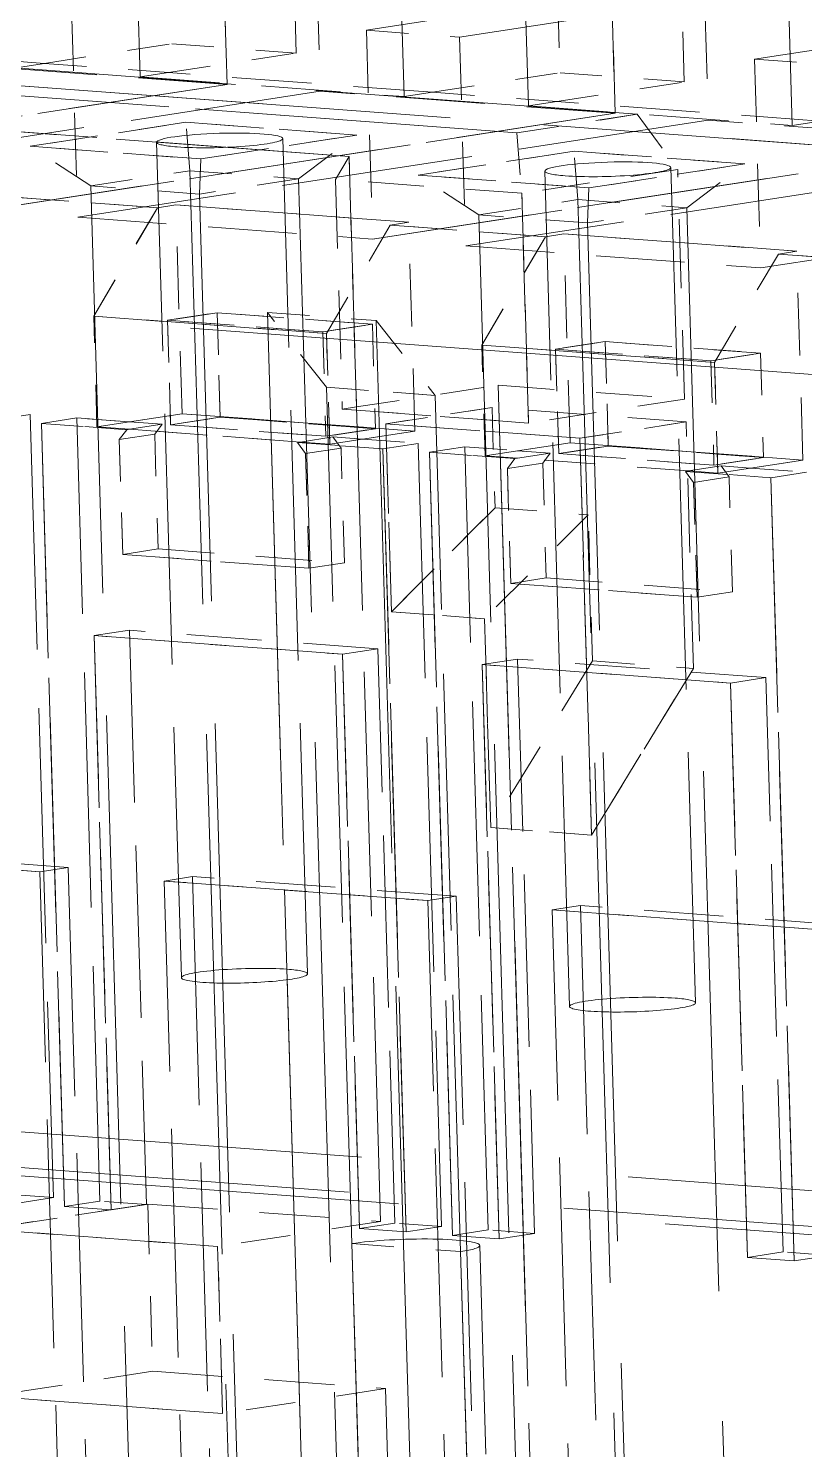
# Model space of a CAD drawing. Extents: x 23 to 417, y 3 to 294.
# Drawn here: x 360.686 to 362.532, y 108.879 to 112.258 of the extents above; entities that cross this region are included whole.
import ezdxf

# ---------------------------------------------------------------- set-up
doc = ezdxf.new("R2010")
doc.units = 0
doc.linetypes.add('DASHED', pattern=[15, 12, -3])
doc.layers.get('0').update_dxf_attribs({"lineweight": 13})

# ---------------------------------------------------------------- blocks, each defined once
blk = doc.blocks.new('BLOCK3535')
at = {"color": 7, "linetype": 'DASHED', "lineweight": 13, "ltscale": 0.067394}
for p, q in [((17.3738, -40.3759), (17.294, -37.6813)), ((17.294, -37.6813), (17.3738, -40.3759)), ((18.5489, -37.7748), (18.6287, -40.4694)), ((18.5489, -37.7748), (18.6287, -40.4694)), ((19.2193, -40.5133), (19.1395, -37.8188)), ((19.1395, -37.8188), (19.2193, -40.5133)), ((20.3944, -37.9122), (20.4742, -40.6068)), ((20.3944, -37.9122), (20.4742, -40.6068))]:
    blk.add_line(p, q, dxfattribs=at)
at = {"color": 7, "linetype": 'DASHED', "lineweight": 13, "ltscale": 0.019871}
for p, q in [((17.501, -39.4236), (17.5245, -40.218)), ((17.501, -39.4236), (17.5245, -40.218)), ((18.1151, -40.262), (18.0916, -39.4675)), ((18.1151, -40.262), (18.0916, -39.4675)), ((19.3465, -39.561), (19.37, -40.3555)), ((19.3465, -39.561), (19.37, -40.3555)), ((19.9606, -40.3995), (19.9371, -39.605)), ((19.9606, -40.3995), (19.9371, -39.605)), ((17.4094, -45.736), (17.4329, -46.5304)), ((17.4094, -45.736), (17.4329, -46.5304)), ((17.7416, -45.9375), (17.7652, -46.732)), ((17.7652, -46.732), (17.7416, -45.9375))]:
    blk.add_line(p, q, dxfattribs=at)
at = {"color": 7, "linetype": 'DASHED', "lineweight": 13, "ltscale": 0.024839}
for p, q in [((17.7868, -40.4112), (17.7574, -39.4181)), ((17.7574, -39.4181), (17.7868, -40.4112)), ((18.2003, -39.451), (18.2297, -40.4441)), ((18.2003, -39.451), (18.2297, -40.4441)), ((19.6323, -40.5486), (19.6029, -39.5555)), ((19.6029, -39.5555), (19.6323, -40.5486)), ((20.0458, -39.5885), (20.0752, -40.5816)), ((20.0458, -39.5885), (20.0752, -40.5816)), ((17.0467, -40.0492), (17.0761, -41.0423)), ((17.0467, -40.0492), (17.0761, -41.0423)), ((18.4493, -40.1536), (18.4787, -41.1468)), ((18.4493, -40.1536), (18.4787, -41.1468)), ((18.8922, -40.1866), (18.9216, -41.1797)), ((18.8922, -40.1866), (18.9216, -41.1797)), ((20.2948, -40.2911), (20.3242, -41.2842)), ((20.2948, -40.2911), (20.3242, -41.2842)), ((17.5723, -41.9776), (17.5429, -40.9845)), ((17.5723, -41.9776), (17.5429, -40.9845)), ((18.6796, -42.0601), (18.6502, -41.067)), ((18.6796, -42.0601), (18.6502, -41.067)), ((19.4178, -42.1151), (19.3884, -41.122)), ((19.4178, -42.1151), (19.3884, -41.122)), ((20.5251, -42.1975), (20.4957, -41.2044)), ((20.5251, -42.1975), (20.4957, -41.2044)), ((19.0401, -43.9454), (19.0107, -42.9523)), ((19.0107, -42.9523), (19.0401, -43.9454))]:
    blk.add_line(p, q, dxfattribs=at)
at = {"color": 7, "linetype": 'DASHED', "lineweight": 13, "ltscale": 0.445995}
for p, q in [((6.8392, -39.6756), (24.6297, -41.0004)), ((24.6297, -41.0004), (6.8392, -39.6756))]:
    blk.add_line(p, q, dxfattribs=at)
at = {"color": 7, "linetype": 'DASHED', "lineweight": 13, "ltscale": 0.075856}
for p, q in [((21.4484, -39.6929), (18.4493, -40.1536)), ((21.4484, -39.6929), (18.4493, -40.1536)), ((18.8922, -40.1866), (21.8913, -39.7259)), ((18.8922, -40.1866), (21.8913, -39.7259)), ((20.2948, -40.2911), (23.2939, -39.8303)), ((23.2939, -39.8303), (20.2948, -40.2911)), ((14.7877, -40.8719), (17.7868, -40.4112)), ((17.7868, -40.4112), (14.7877, -40.8719)), ((18.2297, -40.4441), (15.2306, -40.9049)), ((18.2297, -40.4441), (15.2306, -40.9049)), ((16.6332, -41.0093), (19.6323, -40.5486)), ((19.6323, -40.5486), (16.6332, -41.0093)), ((20.0752, -40.5816), (17.0761, -41.0423)), ((20.0752, -40.5816), (17.0761, -41.0423)), ((18.4787, -41.1468), (21.4778, -40.686)), ((21.4778, -40.686), (18.4787, -41.1468)), ((21.9207, -40.719), (18.9216, -41.1797)), ((21.9207, -40.719), (18.9216, -41.1797)), ((23.3233, -40.8234), (20.3242, -41.2842)), ((23.3233, -40.8234), (20.3242, -41.2842))]:
    blk.add_line(p, q, dxfattribs=at)
at = {"color": 7, "linetype": 'DASHED', "lineweight": 13, "ltscale": 0.127691}
for p, q in [((19.7375, -40.5533), (14.644, -40.174)), ((19.7375, -40.5533), (14.644, -40.174)), ((14.0711, -40.262), (19.1647, -40.6413)), ((19.1647, -40.6413), (14.0711, -40.262))]:
    blk.add_line(p, q, dxfattribs=at)
at = {"color": 7, "linetype": 'DASHED', "lineweight": 13, "ltscale": 0.011104}
for p, q in [((18.4493, -40.1536), (18.8922, -40.1866)), ((18.4493, -40.1536), (18.8922, -40.1866)), ((20.2948, -40.2911), (20.7377, -40.3241)), ((20.2948, -40.2911), (20.7377, -40.3241)), ((19.0609, -42.4245), (19.5039, -42.4575)), ((19.0609, -42.4245), (19.5039, -42.4575)), ((19.0107, -42.9523), (18.5678, -42.9193)), ((18.5678, -42.9193), (19.0107, -42.9523))]:
    blk.add_line(p, q, dxfattribs=at)
at = {"color": 7, "linetype": 'DASHED', "lineweight": 13, "ltscale": 0.03146}
for p, q in [((16.918, -40.3112), (15.6631, -40.2178)), ((16.918, -40.3112), (15.6631, -40.2178)), ((17.3738, -40.3759), (18.6287, -40.4694)), ((17.3738, -40.3759), (18.6287, -40.4694)), ((18.7635, -40.4487), (17.5086, -40.3552)), ((18.7635, -40.4487), (17.5086, -40.3552)), ((19.2193, -40.5133), (20.4742, -40.6068)), ((19.2193, -40.5133), (20.4742, -40.6068)), ((20.609, -40.5861), (19.354, -40.4926)), ((20.609, -40.5861), (19.354, -40.4926)), ((16.8964, -44.1554), (15.6415, -44.0619)), ((15.6415, -44.0619), (16.8964, -44.1554)), ((17.0312, -44.1347), (15.7763, -44.0412)), ((17.0312, -44.1347), (15.7763, -44.0412)), ((18.8767, -44.2721), (17.6217, -44.1787)), ((18.8767, -44.2721), (17.6217, -44.1787)), ((18.7419, -44.2928), (17.487, -44.1994)), ((17.487, -44.1994), (18.7419, -44.2928)), ((20.7222, -44.4095), (19.4672, -44.3161)), ((20.7222, -44.4095), (19.4672, -44.3161)), ((20.5874, -44.4302), (19.3325, -44.3368)), ((19.3325, -44.3368), (20.5874, -44.4302))]:
    blk.add_line(p, q, dxfattribs=at)
at = {"color": 7, "linetype": 'DASHED', "lineweight": 13, "ltscale": 0.015342}
for p, q in [((16.918, -40.3112), (17.5245, -40.218)), ((16.918, -40.3112), (17.5245, -40.218)), ((17.5086, -40.3552), (18.1151, -40.262)), ((17.5086, -40.3552), (18.1151, -40.262)), ((18.7635, -40.4487), (19.37, -40.3555)), ((18.7635, -40.4487), (19.37, -40.3555)), ((19.354, -40.4926), (19.9606, -40.3995)), ((19.354, -40.4926), (19.9606, -40.3995))]:
    blk.add_line(p, q, dxfattribs=at)
at = {"color": 7, "linetype": 'DASHED', "lineweight": 13, "ltscale": 0.014805}
for p, q in [((17.5245, -40.218), (18.1151, -40.262)), ((17.5245, -40.218), (18.1151, -40.262)), ((16.918, -40.3112), (17.5086, -40.3552)), ((16.918, -40.3112), (17.5086, -40.3552)), ((19.37, -40.3555), (19.9606, -40.3995)), ((19.37, -40.3555), (19.9606, -40.3995)), ((18.7635, -40.4487), (19.354, -40.4926)), ((18.7635, -40.4487), (19.354, -40.4926))]:
    blk.add_line(p, q, dxfattribs=at)
at = {"color": 7, "linetype": 'DASHED', "lineweight": 13, "ltscale": 0.035161}
for p, q in [((17.7868, -40.4112), (16.3842, -40.3067)), ((17.7868, -40.4112), (16.3842, -40.3067)), ((19.6323, -40.5486), (18.2297, -40.4441)), ((19.6323, -40.5486), (18.2297, -40.4441)), ((21.4778, -40.686), (20.0752, -40.5816)), ((21.4778, -40.686), (20.0752, -40.5816)), ((17.0761, -41.0423), (18.4787, -41.1468)), ((17.0761, -41.0423), (18.4787, -41.1468)), ((18.9216, -41.1797), (20.3242, -41.2842)), ((18.9216, -41.1797), (20.3242, -41.2842))]:
    blk.add_line(p, q, dxfattribs=at)
at = {"color": 7, "linetype": 'DASHED', "lineweight": 13, "ltscale": 0.003409}
for p, q in [((16.7832, -40.3319), (16.918, -40.3112)), ((16.7832, -40.3319), (16.918, -40.3112)), ((17.5086, -40.3552), (17.3738, -40.3759)), ((17.3738, -40.3759), (17.5086, -40.3552)), ((18.6287, -40.4694), (18.7635, -40.4487)), ((18.6287, -40.4694), (18.7635, -40.4487)), ((19.354, -40.4926), (19.2193, -40.5133)), ((19.2193, -40.5133), (19.354, -40.4926)), ((20.4742, -40.6068), (20.609, -40.5861)), ((20.4742, -40.6068), (20.609, -40.5861)), ((16.8964, -44.1554), (17.0312, -44.1347)), ((16.8964, -44.1554), (17.0312, -44.1347)), ((17.487, -44.1994), (17.6217, -44.1787)), ((17.487, -44.1994), (17.6217, -44.1787)), ((18.7419, -44.2928), (18.8767, -44.2721)), ((18.7419, -44.2928), (18.8767, -44.2721)), ((19.3325, -44.3368), (19.4672, -44.3161)), ((19.3325, -44.3368), (19.4672, -44.3161))]:
    blk.add_line(p, q, dxfattribs=at)
at = {"color": 7, "linetype": 'DASHED', "lineweight": 13, "ltscale": 0.09253}
for p, q in [((14.6757, -40.4787), (18.3667, -40.7536)), ((18.3667, -40.7536), (14.6757, -40.4787))]:
    blk.add_line(p, q, dxfattribs=at)
at = {"color": 7, "linetype": 'DASHED', "lineweight": 13, "ltscale": 0.453767}
blk.add_line((4.0365, -40.5596), (22.137, -41.9075), dxfattribs=at)
blk.add_line((4.0365, -40.5596), (22.137, -41.9075), dxfattribs=at)
at = {"color": 7, "linetype": 'DASHED', "lineweight": 13, "ltscale": 0.018751}
for p, q in [((17.5912, -40.5915), (16.8499, -40.7054)), ((16.8499, -40.7054), (17.5912, -40.5915)), ((17.6619, -40.7659), (18.4032, -40.652)), ((18.4032, -40.652), (17.6619, -40.7659)), ((19.4367, -40.729), (18.6954, -40.8428)), ((18.6954, -40.8428), (19.4367, -40.729)), ((19.9294, -40.8153), (19.1881, -40.9292)), ((19.9294, -40.8153), (19.1881, -40.9292)), ((19.5074, -40.9033), (20.2487, -40.7894)), ((20.2487, -40.7894), (19.5074, -40.9033)), ((19.9618, -41.9077), (19.2204, -42.0216)), ((19.9618, -41.9077), (19.2204, -42.0216))]:
    blk.add_line(p, q, dxfattribs=at)
at = {"color": 7, "linetype": 'DASHED', "lineweight": 13, "ltscale": 0.020357}
for p, q in [((18.4032, -40.652), (17.5912, -40.5915)), ((17.5912, -40.5915), (18.4032, -40.652)), ((16.8499, -40.7054), (17.6619, -40.7659)), ((17.6619, -40.7659), (16.8499, -40.7054)), ((20.2487, -40.7894), (19.4367, -40.729)), ((19.4367, -40.729), (20.2487, -40.7894)), ((18.6954, -40.8428), (19.5074, -40.9033)), ((19.5074, -40.9033), (18.6954, -40.8428)), ((17.323, -42.0513), (18.135, -42.1118)), ((18.135, -42.1118), (17.323, -42.0513)), ((19.9805, -42.2492), (19.1684, -42.1887)), ((19.9805, -42.2492), (19.1684, -42.1887))]:
    blk.add_line(p, q, dxfattribs=at)
at = {"color": 7, "linetype": 'DASHED', "lineweight": 13, "ltscale": 0.005777}
for p, q in [((17.6099, -40.8218), (17.5912, -40.5915)), ((17.6099, -40.8218), (17.5912, -40.5915)), ((19.4554, -40.9593), (19.4367, -40.729)), ((19.4554, -40.9593), (19.4367, -40.729))]:
    blk.add_line(p, q, dxfattribs=at)
at = {"color": 7, "linetype": 'DASHED', "lineweight": 13, "ltscale": 0.014489}
for p, q in [((19.1647, -40.6413), (19.7375, -40.5533)), ((19.7375, -40.5533), (19.1647, -40.6413))]:
    blk.add_line(p, q, dxfattribs=at)
at = {"color": 7, "linetype": 'DASHED', "lineweight": 13, "ltscale": 0.008119}
blk.add_line((19.7375, -40.5533), (19.9294, -40.8153), dxfattribs=at)
blk.add_line((19.7375, -40.5533), (19.9294, -40.8153), dxfattribs=at)
at = {"color": 7, "linetype": 'DASHED', "lineweight": 13, "ltscale": 0.099354}
for p, q in [((18.1691, -44.6411), (18.0515, -40.6687)), ((18.1691, -44.6411), (18.0515, -40.6687)), ((17.5693, -44.6589), (17.4517, -40.6864)), ((17.5693, -44.6589), (17.4517, -40.6864)), ((20.0145, -44.7785), (19.8969, -40.8061)), ((20.0145, -44.7785), (19.8969, -40.8061)), ((19.4148, -44.7963), (19.2972, -40.8239)), ((19.4148, -44.7963), (19.2972, -40.8239)), ((18.4979, -49.896), (18.3803, -45.9235)), ((18.3803, -45.9235), (18.4979, -49.896)), ((19.1061, -49.9048), (18.9885, -45.9324)), ((19.1061, -49.9048), (18.9885, -45.9324)), ((19.0147, -49.9344), (18.8971, -45.962)), ((18.8971, -45.962), (19.0147, -49.9344))]:
    blk.add_line(p, q, dxfattribs=at)
at = {"color": 7, "linetype": 'DASHED', "lineweight": 13, "ltscale": 0.008656}
for p, q in [((18.1267, -40.8603), (18.4032, -40.652)), ((18.1267, -40.8603), (18.4032, -40.652)), ((19.9722, -40.9978), (20.2487, -40.7894)), ((19.9722, -40.9978), (20.2487, -40.7894))]:
    blk.add_line(p, q, dxfattribs=at)
at = {"color": 7, "linetype": 'DASHED', "lineweight": 13, "ltscale": 0.007221}
blk.add_line((19.1647, -40.6413), (19.1881, -40.9292), dxfattribs=at)
blk.add_line((19.1647, -40.6413), (19.1881, -40.9292), dxfattribs=at)
at = {"color": 7, "linetype": 'DASHED', "lineweight": 13, "ltscale": 0.008617}
for p, q in [((17.1382, -40.8943), (16.8499, -40.7054)), ((17.1382, -40.8943), (16.8499, -40.7054)), ((18.9837, -41.0317), (18.6954, -40.8428)), ((18.9837, -41.0317), (18.6954, -40.8428))]:
    blk.add_line(p, q, dxfattribs=at)
at = {"color": 7, "linetype": 'DASHED', "lineweight": 13, "ltscale": 0.004177}
for p, q in [((17.6619, -40.7659), (17.6549, -40.9328)), ((17.6549, -40.9328), (17.6619, -40.7659)), ((19.5074, -40.9033), (19.5004, -41.0702)), ((19.5004, -41.0702), (19.5074, -40.9033))]:
    blk.add_line(p, q, dxfattribs=at)
at = {"color": 7, "linetype": 'DASHED', "lineweight": 13, "ltscale": 0.00318}
for p, q in [((18.3023, -40.8632), (18.3667, -40.7536)), ((18.3667, -40.7536), (18.3023, -40.8632))]:
    blk.add_line(p, q, dxfattribs=at)
at = {"color": 7, "linetype": 'DASHED', "lineweight": 13, "ltscale": 0.029806}
for p, q in [((18.3667, -40.7536), (18.402, -41.9453)), ((18.402, -41.9453), (18.3667, -40.7536))]:
    blk.add_line(p, q, dxfattribs=at)
at = {"color": 7, "linetype": 'DASHED', "lineweight": 13, "ltscale": 0.027322}
for p, q in [((19.9618, -41.9077), (19.9294, -40.8153)), ((19.9618, -41.9077), (19.9294, -40.8153)), ((18.3023, -40.8632), (18.3346, -41.9556)), ((18.3023, -40.8632), (18.3346, -41.9556)), ((19.1881, -40.9292), (19.2204, -42.0216)), ((19.2204, -42.0216), (19.1881, -40.9292))]:
    blk.add_line(p, q, dxfattribs=at)
at = {"color": 7, "linetype": 'DASHED', "lineweight": 13, "ltscale": 0.011932}
for p, q in [((17.1382, -40.8943), (17.6099, -40.8218)), ((17.1382, -40.8943), (17.6099, -40.8218)), ((18.1267, -40.8603), (17.6549, -40.9328)), ((18.1267, -40.8603), (17.6549, -40.9328)), ((18.9837, -41.0317), (19.4554, -40.9593)), ((18.9837, -41.0317), (19.4554, -40.9593)), ((19.9722, -40.9978), (19.5004, -41.0702)), ((19.9722, -40.9978), (19.5004, -41.0702))]:
    blk.add_line(p, q, dxfattribs=at)
at = {"color": 7, "linetype": 'DASHED', "lineweight": 13, "ltscale": 0.012954}
for p, q in [((17.6099, -40.8218), (18.1267, -40.8603)), ((17.6099, -40.8218), (18.1267, -40.8603)), ((17.6549, -40.9328), (17.1382, -40.8943)), ((17.6549, -40.9328), (17.1382, -40.8943)), ((19.4554, -40.9593), (19.9722, -40.9978)), ((19.4554, -40.9593), (19.9722, -40.9978)), ((19.5004, -41.0702), (18.9837, -41.0317)), ((19.5004, -41.0702), (18.9837, -41.0317)), ((17.9784, -41.496), (18.4952, -41.5345)), ((17.9784, -41.496), (18.4952, -41.5345)), ((18.7765, -41.8903), (18.2598, -41.8518)), ((18.2598, -41.8518), (18.7765, -41.8903)), ((18.3803, -45.9235), (18.8971, -45.962)), ((18.3803, -45.9235), (18.8971, -45.962))]:
    blk.add_line(p, q, dxfattribs=at)
at = {"color": 7, "linetype": 'DASHED', "lineweight": 13, "ltscale": 0.20616}
for p, q in [((17.854, -49.0646), (17.6099, -40.8218)), ((17.854, -49.0646), (17.6099, -40.8218)), ((18.3707, -49.1031), (18.1267, -40.8603)), ((18.3707, -49.1031), (18.1267, -40.8603)), ((19.6995, -49.202), (19.4554, -40.9593)), ((19.6995, -49.202), (19.4554, -40.9593)), ((20.2162, -49.2405), (19.9722, -40.9978)), ((20.2162, -49.2405), (19.9722, -40.9978))]:
    blk.add_line(p, q, dxfattribs=at)
at = {"color": 7, "linetype": 'DASHED', "lineweight": 13, "ltscale": 0.022207}
for p, q in [((19.1881, -40.9292), (18.3023, -40.8632)), ((19.1881, -40.9292), (18.3023, -40.8632)), ((19.076, -41.8418), (19.9618, -41.9077)), ((19.076, -41.8418), (19.9618, -41.9077)), ((19.2204, -42.0216), (18.3346, -41.9556)), ((18.3346, -41.9556), (19.2204, -42.0216)), ((17.4587, -42.6206), (18.3445, -42.6866)), ((17.4587, -42.6206), (18.3445, -42.6866)), ((18.176, -42.7125), (17.2902, -42.6465)), ((17.2902, -42.6465), (18.176, -42.7125)), ((19.3042, -42.758), (20.19, -42.824)), ((19.3042, -42.758), (20.19, -42.824)), ((20.0215, -42.8499), (19.1357, -42.7839)), ((19.1357, -42.7839), (20.0215, -42.8499))]:
    blk.add_line(p, q, dxfattribs=at)
at = {"color": 7, "linetype": 'DASHED', "lineweight": 13, "ltscale": 0.018506}
for p, q in [((17.4553, -40.998), (16.7171, -40.943)), ((16.7171, -40.943), (17.4553, -40.998)), ((19.3008, -41.1354), (18.5626, -41.0804)), ((18.5626, -41.0804), (19.3008, -41.1354)), ((21.1463, -41.2728), (20.4081, -41.2179)), ((20.4081, -41.2179), (21.1463, -41.2728)), ((17.5035, -41.5332), (18.2417, -41.5881)), ((18.2417, -41.5881), (17.5035, -41.5332)), ((18.4776, -41.5519), (17.7394, -41.4969)), ((17.7394, -41.4969), (18.4776, -41.5519)), ((19.349, -41.6706), (20.0872, -41.7256)), ((20.0872, -41.7256), (19.349, -41.6706)), ((20.3231, -41.6893), (19.5849, -41.6344)), ((19.5849, -41.6344), (20.3231, -41.6893)), ((17.5182, -42.0297), (18.2564, -42.0847)), ((18.2564, -42.0847), (17.5182, -42.0297)), ((18.4923, -42.0485), (17.7541, -41.9935)), ((17.7541, -41.9935), (18.4923, -42.0485)), ((19.3637, -42.1671), (20.1019, -42.2221)), ((20.1019, -42.2221), (19.3637, -42.1671)), ((20.3378, -42.1859), (19.5996, -42.1309)), ((19.5996, -42.1309), (20.3378, -42.1859))]:
    blk.add_line(p, q, dxfattribs=at)
at = {"color": 7, "linetype": 'DASHED', "lineweight": 13, "ltscale": 0.19374}
for p, q in [((17.3675, -48.6405), (17.1382, -40.8943)), ((17.3675, -48.6405), (17.1382, -40.8943)), ((17.8842, -48.679), (17.6549, -40.9328)), ((17.8842, -48.679), (17.6549, -40.9328)), ((19.213, -48.778), (18.9837, -41.0317)), ((19.213, -48.778), (18.9837, -41.0317)), ((19.7297, -48.8165), (19.5004, -41.0702)), ((19.7297, -48.8165), (19.5004, -41.0702))]:
    blk.add_line(p, q, dxfattribs=at)
at = {"color": 7, "linetype": 'DASHED', "lineweight": 13, "ltscale": 0.014946}
for p, q in [((17.4553, -40.998), (17.1523, -41.5134)), ((17.1523, -41.5134), (17.4553, -40.998)), ((18.2596, -41.5959), (18.5626, -41.0804)), ((18.2596, -41.5959), (18.5626, -41.0804)), ((19.3008, -41.1354), (18.9978, -41.6508)), ((18.9978, -41.6508), (19.3008, -41.1354)), ((20.1051, -41.7333), (20.4081, -41.2179)), ((20.1051, -41.7333), (20.4081, -41.2179))]:
    blk.add_line(p, q, dxfattribs=at)
at = {"color": 7, "linetype": 'DASHED', "lineweight": 13, "ltscale": 0.002216}
for p, q in [((17.5429, -40.9845), (17.4553, -40.998)), ((17.4553, -40.998), (17.5429, -40.9845)), ((18.5626, -41.0804), (18.6502, -41.067)), ((18.6502, -41.067), (18.5626, -41.0804)), ((19.3884, -41.122), (19.3008, -41.1354)), ((19.3008, -41.1354), (19.3884, -41.122)), ((20.4081, -41.2179), (20.4957, -41.2044)), ((20.4957, -41.2044), (20.4081, -41.2179))]:
    blk.add_line(p, q, dxfattribs=at)
at = {"color": 7, "linetype": 'DASHED', "lineweight": 13, "ltscale": 0.027759}
for p, q in [((18.6502, -41.067), (17.5429, -40.9845)), ((17.5429, -40.9845), (18.6502, -41.067)), ((20.4957, -41.2044), (19.3884, -41.122)), ((19.3884, -41.122), (20.4957, -41.2044)), ((17.1523, -41.5134), (18.2596, -41.5959)), ((18.2596, -41.5959), (17.1523, -41.5134)), ((18.9978, -41.6508), (20.1051, -41.7333)), ((20.1051, -41.7333), (18.9978, -41.6508)), ((18.6796, -42.0601), (17.5723, -41.9776)), ((17.5723, -41.9776), (18.6796, -42.0601)), ((20.5251, -42.1975), (19.4178, -42.1151)), ((19.4178, -42.1151), (20.5251, -42.1975)), ((17.4094, -45.736), (18.5167, -45.8184)), ((17.4094, -45.736), (18.5167, -45.8184)), ((16.6343, -45.855), (17.7416, -45.9375)), ((17.7416, -45.9375), (16.6343, -45.855)), ((17.4329, -46.5304), (18.5402, -46.6129)), ((17.4329, -46.5304), (18.5402, -46.6129)), ((17.7652, -46.732), (16.6579, -46.6495)), ((16.6579, -46.6495), (17.7652, -46.732))]:
    blk.add_line(p, q, dxfattribs=at)
at = {"color": 7, "linetype": 'DASHED', "lineweight": 13, "ltscale": 0.013164}
for p, q in [((17.1679, -42.0398), (17.1523, -41.5134)), ((17.1679, -42.0398), (17.1523, -41.5134)), ((18.2596, -41.5959), (18.2752, -42.1222)), ((18.2752, -42.1222), (18.2596, -41.5959)), ((19.0134, -42.1772), (18.9978, -41.6508)), ((19.0134, -42.1772), (18.9978, -41.6508)), ((20.1051, -41.7333), (20.1207, -42.2596)), ((20.1207, -42.2596), (20.1051, -41.7333))]:
    blk.add_line(p, q, dxfattribs=at)
at = {"color": 7, "linetype": 'DASHED', "lineweight": 13, "ltscale": 0.005966}
for p, q in [((17.7394, -41.4969), (17.5035, -41.5332)), ((17.5035, -41.5332), (17.7394, -41.4969)), ((18.2417, -41.5881), (18.4776, -41.5519)), ((18.4776, -41.5519), (18.2417, -41.5881)), ((19.5849, -41.6344), (19.349, -41.6706)), ((19.349, -41.6706), (19.5849, -41.6344)), ((20.0872, -41.7256), (20.3231, -41.6893)), ((20.3231, -41.6893), (20.0872, -41.7256)), ((17.7541, -41.9935), (17.5182, -42.0297)), ((17.5182, -42.0297), (17.7541, -41.9935)), ((18.2564, -42.0847), (18.4923, -42.0485)), ((18.4923, -42.0485), (18.2564, -42.0847)), ((19.5996, -42.1309), (19.3637, -42.1671)), ((19.3637, -42.1671), (19.5996, -42.1309)), ((20.1019, -42.2221), (20.3378, -42.1859)), ((20.3378, -42.1859), (20.1019, -42.2221))]:
    blk.add_line(p, q, dxfattribs=at)
at = {"color": 7, "linetype": 'DASHED', "lineweight": 13, "ltscale": 0.012419}
for p, q in [((17.5182, -42.0297), (17.5035, -41.5332)), ((17.5035, -41.5332), (17.5182, -42.0297)), ((17.7541, -41.9935), (17.7394, -41.4969)), ((17.7394, -41.4969), (17.7541, -41.9935)), ((18.4776, -41.5519), (18.4923, -42.0485)), ((18.4776, -41.5519), (18.4923, -42.0485)), ((18.2417, -41.5881), (18.2564, -42.0847)), ((18.2417, -41.5881), (18.2564, -42.0847)), ((19.3637, -42.1671), (19.349, -41.6706)), ((19.349, -41.6706), (19.3637, -42.1671)), ((19.5996, -42.1309), (19.5849, -41.6344)), ((19.5849, -41.6344), (19.5996, -42.1309)), ((20.3231, -41.6893), (20.3378, -42.1859)), ((20.3231, -41.6893), (20.3378, -42.1859)), ((20.0872, -41.7256), (20.1019, -42.2221)), ((20.0872, -41.7256), (20.1019, -42.2221))]:
    blk.add_line(p, q, dxfattribs=at)
at = {"color": 7, "linetype": 'DASHED', "lineweight": 13, "ltscale": 0.211127}
for p, q in [((18.2283, -49.9374), (17.9784, -41.496)), ((17.9784, -41.496), (18.2283, -49.9374)), ((18.4952, -41.5345), (18.7451, -49.9759)), ((18.4952, -41.5345), (18.7451, -49.9759))]:
    blk.add_line(p, q, dxfattribs=at)
at = {"color": 7, "linetype": 'DASHED', "lineweight": 13, "ltscale": 0.01134}
for p, q in [((18.2598, -41.8518), (17.9784, -41.496)), ((18.2598, -41.8518), (17.9784, -41.496)), ((18.4952, -41.5345), (18.7765, -41.8903)), ((18.4952, -41.5345), (18.7765, -41.8903))]:
    blk.add_line(p, q, dxfattribs=at)
at = {"color": 7, "linetype": 'DASHED', "lineweight": 13, "ltscale": 0.101838}
for p, q in [((18.3803, -45.9235), (18.2598, -41.8518)), ((18.3803, -45.9235), (18.2598, -41.8518)), ((18.8971, -45.962), (18.7765, -41.8903)), ((18.8971, -45.962), (18.7765, -41.8903))]:
    blk.add_line(p, q, dxfattribs=at)
at = {"color": 7, "linetype": 'DASHED', "lineweight": 13, "ltscale": 0.017046}
blk.add_line((18.402, -41.9453), (19.076, -41.8418), dxfattribs=at)
blk.add_line((18.402, -41.9453), (19.076, -41.8418), dxfattribs=at)
at = {"color": 7, "linetype": 'DASHED', "lineweight": 13, "ltscale": 0.176353}
for p, q in [((19.076, -41.8418), (19.2847, -48.8928)), ((19.2847, -48.8928), (19.076, -41.8418))]:
    blk.add_line(p, q, dxfattribs=at)
at = {"color": 7, "linetype": 'DASHED', "lineweight": 13, "ltscale": 0.006662}
for p, q in [((16.5847, -41.961), (16.8505, -41.9808)), ((16.5847, -41.961), (16.8505, -41.9808)), ((18.4302, -42.0984), (18.696, -42.1182)), ((18.4302, -42.0984), (18.696, -42.1182)), ((20.2757, -42.2358), (20.5415, -42.2556)), ((20.2757, -42.2358), (20.5415, -42.2556))]:
    blk.add_line(p, q, dxfattribs=at)
at = {"color": 7, "linetype": 'DASHED', "lineweight": 13, "ltscale": 0.001705}
blk.add_line((18.402, -41.9453), (18.3346, -41.9556), dxfattribs=at)
blk.add_line((18.402, -41.9453), (18.3346, -41.9556), dxfattribs=at)
at = {"color": 7, "linetype": 'DASHED', "lineweight": 13, "ltscale": 0.09687}
blk.add_line((18.5167, -45.8184), (18.402, -41.9453), dxfattribs=at)
blk.add_line((18.5167, -45.8184), (18.402, -41.9453), dxfattribs=at)
at = {"color": 7, "linetype": 'DASHED', "lineweight": 13, "ltscale": 0.012785}
for p, q in [((18.5414, -42.0255), (19.0468, -41.9479)), ((19.0468, -41.9479), (18.5414, -42.0255)), ((19.4641, -42.0942), (19.9696, -42.0166)), ((19.9696, -42.0166), (19.4641, -42.0942))]:
    blk.add_line(p, q, dxfattribs=at)
at = {"color": 7, "linetype": 'DASHED', "lineweight": 13, "ltscale": 0.023132}
for p, q in [((19.9696, -42.0166), (19.0468, -41.9479)), ((19.9696, -42.0166), (19.0468, -41.9479)), ((18.5414, -42.0255), (19.4641, -42.0942)), ((19.4641, -42.0942), (18.5414, -42.0255))]:
    blk.add_line(p, q, dxfattribs=at)
at = {"color": 7, "linetype": 'DASHED', "lineweight": 13, "ltscale": 0.011922}
blk.add_line((19.0468, -41.9479), (19.0609, -42.4245), dxfattribs=at)
blk.add_line((19.0468, -41.9479), (19.0609, -42.4245), dxfattribs=at)
at = {"color": 7, "linetype": 'DASHED', "lineweight": 13, "ltscale": 0.004262}
for p, q in [((16.8505, -41.9808), (16.682, -42.0066)), ((16.8505, -41.9808), (16.682, -42.0066)), ((17.072, -41.9973), (16.9035, -42.0231)), ((17.072, -41.9973), (16.9035, -42.0231)), ((17.4425, -42.0744), (17.274, -42.1003)), ((17.4425, -42.0744), (17.274, -42.1003)), ((18.3284, -42.1404), (18.1599, -42.1662)), ((18.3284, -42.1404), (18.1599, -42.1662)), ((18.696, -42.1182), (18.5275, -42.1441)), ((18.696, -42.1182), (18.5275, -42.1441)), ((18.9174, -42.1347), (18.749, -42.1606)), ((18.9174, -42.1347), (18.749, -42.1606)), ((19.1195, -42.2377), (19.288, -42.2118)), ((19.288, -42.2118), (19.1195, -42.2377)), ((20.0054, -42.3037), (20.1738, -42.2778)), ((20.1738, -42.2778), (20.0054, -42.3037)), ((20.5415, -42.2556), (20.373, -42.2815)), ((20.5415, -42.2556), (20.373, -42.2815)), ((17.4587, -42.6206), (17.2902, -42.6465)), ((17.4587, -42.6206), (17.2902, -42.6465)), ((18.3445, -42.6866), (18.176, -42.7125)), ((18.3445, -42.6866), (18.176, -42.7125)), ((19.1357, -42.7839), (19.3042, -42.758)), ((19.3042, -42.758), (19.1357, -42.7839)), ((20.0215, -42.8499), (20.19, -42.824)), ((20.19, -42.824), (20.0215, -42.8499)), ((17.1543, -43.0327), (17.3228, -43.0069)), ((17.3228, -43.0069), (17.1543, -43.0327)), ((18.3354, -43.1207), (18.5039, -43.0948)), ((18.5039, -43.0948), (18.3354, -43.1207)), ((18.9998, -43.1702), (19.1683, -43.1443)), ((19.1683, -43.1443), (18.9998, -43.1702)), ((20.1809, -43.2581), (20.3494, -43.2322)), ((20.3494, -43.2322), (20.1809, -43.2581)), ((16.7923, -45.7308), (16.9608, -45.7049)), ((16.9608, -45.7049), (16.7923, -45.7308)), ((17.0137, -45.7473), (17.1822, -45.7214)), ((17.1822, -45.7214), (17.0137, -45.7473)), ((17.2352, -45.7638), (17.4037, -45.7379)), ((17.4037, -45.7379), (17.2352, -45.7638)), ((18.4163, -45.8517), (18.5848, -45.8258)), ((18.5848, -45.8258), (18.4163, -45.8517)), ((18.6378, -45.8682), (18.8062, -45.8423)), ((18.8062, -45.8423), (18.6378, -45.8682)), ((18.8592, -45.8847), (19.0277, -45.8588)), ((19.0277, -45.8588), (18.8592, -45.8847)), ((19.0807, -45.9012), (19.2492, -45.8753)), ((19.2492, -45.8753), (19.0807, -45.9012)), ((20.2618, -45.9892), (20.4303, -45.9633)), ((20.4303, -45.9633), (20.2618, -45.9892)), ((20.4832, -46.0056), (20.6517, -45.9798)), ((20.6517, -45.9798), (20.4832, -46.0056))]:
    blk.add_line(p, q, dxfattribs=at)
at = {"color": 7, "linetype": 'DASHED', "lineweight": 13, "ltscale": 0.093144}
for p, q in [((16.8505, -41.9808), (16.9608, -45.7049)), ((16.8505, -41.9808), (16.9608, -45.7049)), ((16.9035, -42.0231), (17.0137, -45.7473)), ((17.0137, -45.7473), (16.9035, -42.0231)), ((17.1822, -45.7214), (17.072, -41.9973)), ((17.1822, -45.7214), (17.072, -41.9973)), ((18.6378, -45.8682), (18.5275, -42.1441)), ((18.5275, -42.1441), (18.6378, -45.8682)), ((18.696, -42.1182), (18.8062, -45.8423)), ((18.696, -42.1182), (18.8062, -45.8423)), ((18.749, -42.1606), (18.8592, -45.8847)), ((18.8592, -45.8847), (18.749, -42.1606)), ((19.0277, -45.8588), (18.9174, -42.1347)), ((19.0277, -45.8588), (18.9174, -42.1347)), ((20.4832, -46.0056), (20.373, -42.2815)), ((20.373, -42.2815), (20.4832, -46.0056))]:
    blk.add_line(p, q, dxfattribs=at)
at = {"color": 7, "linetype": 'DASHED', "lineweight": 13, "ltscale": 0.010178}
for p, q in [((17.3095, -42.0534), (16.9035, -42.0231)), ((16.9035, -42.0231), (17.3095, -42.0534)), ((18.5275, -42.1441), (18.1215, -42.1138)), ((18.1215, -42.1138), (18.5275, -42.1441)), ((19.155, -42.1908), (18.749, -42.1606)), ((18.749, -42.1606), (19.155, -42.1908)), ((20.373, -42.2815), (19.967, -42.2513)), ((19.967, -42.2513), (20.373, -42.2815))]:
    blk.add_line(p, q, dxfattribs=at)
at = {"color": 7, "linetype": 'DASHED', "lineweight": 13, "ltscale": 0.006292}
for p, q in [((17.3229, -42.0159), (17.072, -41.9973)), ((17.072, -41.9973), (17.3229, -42.0159)), ((18.9174, -42.1347), (19.1684, -42.1534)), ((18.9174, -42.1347), (19.1684, -42.1534))]:
    blk.add_line(p, q, dxfattribs=at)
at = {"color": 7, "linetype": 'DASHED', "lineweight": 13, "ltscale": 0.003921}
for p, q in [((17.3229, -42.0159), (17.1679, -42.0398)), ((17.1679, -42.0398), (17.3229, -42.0159)), ((17.323, -42.0513), (17.478, -42.0275)), ((17.323, -42.0513), (17.478, -42.0275)), ((18.29, -42.088), (18.135, -42.1118)), ((18.135, -42.1118), (18.29, -42.088)), ((18.2752, -42.1222), (18.4302, -42.0984)), ((18.2752, -42.1222), (18.4302, -42.0984)), ((19.1684, -42.1534), (19.0134, -42.1772)), ((19.0134, -42.1772), (19.1684, -42.1534)), ((19.1684, -42.1887), (19.3235, -42.1649)), ((19.1684, -42.1887), (19.3235, -42.1649)), ((20.1355, -42.2254), (19.9805, -42.2492)), ((19.9805, -42.2492), (20.1355, -42.2254)), ((20.1207, -42.2596), (20.2757, -42.2358)), ((20.1207, -42.2596), (20.2757, -42.2358))]:
    blk.add_line(p, q, dxfattribs=at)
at = {"color": 7, "linetype": 'DASHED', "lineweight": 13, "ltscale": 0.006307}
for p, q in [((17.5723, -41.9776), (17.3229, -42.0159)), ((17.3229, -42.0159), (17.5723, -41.9776)), ((18.4302, -42.0984), (18.6796, -42.0601)), ((18.6796, -42.0601), (18.4302, -42.0984)), ((19.4178, -42.1151), (19.1684, -42.1534)), ((19.1684, -42.1534), (19.4178, -42.1151)), ((20.2757, -42.2358), (20.5251, -42.1975)), ((20.5251, -42.1975), (20.2757, -42.2358))]:
    blk.add_line(p, q, dxfattribs=at)
at = {"color": 7, "linetype": 'DASHED', "lineweight": 13, "ltscale": 0.003886}
for p, q in [((17.3229, -42.0159), (17.478, -42.0275)), ((17.3229, -42.0159), (17.478, -42.0275)), ((17.1679, -42.0398), (17.323, -42.0513)), ((17.1679, -42.0398), (17.323, -42.0513)), ((19.3235, -42.1649), (19.1684, -42.1534)), ((19.1684, -42.1534), (19.3235, -42.1649)), ((19.0134, -42.1772), (19.1684, -42.1887)), ((19.0134, -42.1772), (19.1684, -42.1887))]:
    blk.add_line(p, q, dxfattribs=at)
at = {"color": 7, "linetype": 'DASHED', "lineweight": 13, "ltscale": 0.00147}
for p, q in [((17.478, -42.0275), (17.4425, -42.0744)), ((17.478, -42.0275), (17.4425, -42.0744)), ((17.274, -42.1003), (17.3095, -42.0534)), ((17.3095, -42.0534), (17.274, -42.1003)), ((19.3235, -42.1649), (19.288, -42.2118)), ((19.3235, -42.1649), (19.288, -42.2118)), ((19.1195, -42.2377), (19.155, -42.1908)), ((19.155, -42.1908), (19.1195, -42.2377))]:
    blk.add_line(p, q, dxfattribs=at)
at = {"color": 7, "linetype": 'DASHED', "lineweight": 13, "ltscale": 0.022355}
for p, q in [((18.5678, -42.9193), (18.5414, -42.0255)), ((18.5414, -42.0255), (18.5678, -42.9193))]:
    blk.add_line(p, q, dxfattribs=at)
at = {"color": 7, "linetype": 'DASHED', "lineweight": 13, "ltscale": 0.029309}
blk.add_line((20.0043, -43.1884), (19.9696, -42.0166), dxfattribs=at)
blk.add_line((20.0043, -43.1884), (19.9696, -42.0166), dxfattribs=at)
at = {"color": 7, "linetype": 'DASHED', "lineweight": 13, "ltscale": 0.013661}
for p, q in [((17.2902, -42.6465), (17.274, -42.1003)), ((17.274, -42.1003), (17.2902, -42.6465)), ((17.4425, -42.0744), (17.4587, -42.6206)), ((17.4425, -42.0744), (17.4587, -42.6206)), ((18.1599, -42.1662), (18.176, -42.7125)), ((18.176, -42.7125), (18.1599, -42.1662)), ((18.3445, -42.6866), (18.3284, -42.1404)), ((18.3445, -42.6866), (18.3284, -42.1404)), ((19.1357, -42.7839), (19.1195, -42.2377)), ((19.1195, -42.2377), (19.1357, -42.7839)), ((19.288, -42.2118), (19.3042, -42.758)), ((19.288, -42.2118), (19.3042, -42.758)), ((20.0054, -42.3037), (20.0215, -42.8499)), ((20.0215, -42.8499), (20.0054, -42.3037)), ((20.19, -42.824), (20.1738, -42.2778)), ((20.19, -42.824), (20.1738, -42.2778))]:
    blk.add_line(p, q, dxfattribs=at)
at = {"color": 7, "linetype": 'DASHED', "lineweight": 13, "ltscale": 0.000340926}
for p, q in [((17.3095, -42.0534), (17.323, -42.0513)), ((17.323, -42.0513), (17.3095, -42.0534)), ((18.1215, -42.1138), (18.135, -42.1118)), ((18.135, -42.1118), (18.1215, -42.1138)), ((19.155, -42.1908), (19.1684, -42.1887)), ((19.1684, -42.1887), (19.155, -42.1908)), ((19.9805, -42.2492), (19.967, -42.2513)), ((19.9805, -42.2492), (19.967, -42.2513))]:
    blk.add_line(p, q, dxfattribs=at)
at = {"color": 7, "linetype": 'DASHED', "lineweight": 13, "ltscale": 0.003516}
for p, q in [((18.29, -42.088), (18.4302, -42.0984)), ((18.29, -42.088), (18.4302, -42.0984)), ((18.135, -42.1118), (18.2752, -42.1222)), ((18.2752, -42.1222), (18.135, -42.1118)), ((20.2757, -42.2358), (20.1355, -42.2254)), ((20.1355, -42.2254), (20.2757, -42.2358)), ((20.1207, -42.2596), (19.9805, -42.2492)), ((20.1207, -42.2596), (19.9805, -42.2492))]:
    blk.add_line(p, q, dxfattribs=at)
at = {"color": 7, "linetype": 'DASHED', "lineweight": 13, "ltscale": 0.001624}
for p, q in [((18.3284, -42.1404), (18.29, -42.088)), ((18.3284, -42.1404), (18.29, -42.088)), ((18.1215, -42.1138), (18.1599, -42.1662)), ((18.1599, -42.1662), (18.1215, -42.1138)), ((20.1738, -42.2778), (20.1355, -42.2254)), ((20.1738, -42.2778), (20.1355, -42.2254)), ((19.967, -42.2513), (20.0054, -42.3037)), ((20.0054, -42.3037), (19.967, -42.2513))]:
    blk.add_line(p, q, dxfattribs=at)
at = {"color": 7, "linetype": 'DASHED', "lineweight": 13, "ltscale": 0.047193}
for p, q in [((19.4641, -42.0942), (19.52, -43.9811)), ((19.52, -43.9811), (19.4641, -42.0942))]:
    blk.add_line(p, q, dxfattribs=at)
at = {"color": 7, "linetype": 'DASHED', "lineweight": 13, "ltscale": 0.017463}
for p, q in [((18.5678, -42.9193), (19.0609, -42.4245)), ((19.0609, -42.4245), (18.5678, -42.9193)), ((19.5039, -42.4575), (19.0107, -42.9523)), ((19.5039, -42.4575), (19.0107, -42.9523))]:
    blk.add_line(p, q, dxfattribs=at)
at = {"color": 7, "linetype": 'DASHED', "lineweight": 13, "ltscale": 0.017387}
blk.add_line((19.5244, -43.1527), (19.5039, -42.4575), dxfattribs=at)
blk.add_line((19.5244, -43.1527), (19.5039, -42.4575), dxfattribs=at)
at = {"color": 7, "linetype": 'DASHED', "lineweight": 13, "ltscale": 0.02961}
for p, q in [((17.1543, -43.0327), (18.3354, -43.1207)), ((18.3354, -43.1207), (17.1543, -43.0327)), ((18.5039, -43.0948), (17.3228, -43.0069)), ((18.5039, -43.0948), (17.3228, -43.0069)), ((18.9998, -43.1702), (20.1809, -43.2581)), ((20.1809, -43.2581), (18.9998, -43.1702)), ((20.3494, -43.2322), (19.1683, -43.1443)), ((20.3494, -43.2322), (19.1683, -43.1443))]:
    blk.add_line(p, q, dxfattribs=at)
at = {"color": 7, "linetype": 'DASHED', "lineweight": 13, "ltscale": 0.068306}
for p, q in [((17.2352, -45.7638), (17.1543, -43.0327)), ((17.1543, -43.0327), (17.2352, -45.7638)), ((17.3228, -43.0069), (17.4037, -45.7379)), ((17.3228, -43.0069), (17.4037, -45.7379)), ((18.5848, -45.8258), (18.5039, -43.0948)), ((18.5848, -45.8258), (18.5039, -43.0948)), ((18.3354, -43.1207), (18.4163, -45.8517)), ((18.4163, -45.8517), (18.3354, -43.1207)), ((19.0807, -45.9012), (18.9998, -43.1702)), ((18.9998, -43.1702), (19.0807, -45.9012)), ((19.1683, -43.1443), (19.2492, -45.8753)), ((19.1683, -43.1443), (19.2492, -45.8753)), ((20.4303, -45.9633), (20.3494, -43.2322)), ((20.4303, -45.9633), (20.3494, -43.2322)), ((20.1809, -43.2581), (20.2618, -45.9892)), ((20.2618, -45.9892), (20.1809, -43.2581))]:
    blk.add_line(p, q, dxfattribs=at)
at = {"color": 7, "linetype": 'DASHED', "lineweight": 13, "ltscale": 0.023223}
for p, q in [((19.5244, -43.1527), (19.0401, -43.9454)), ((19.5244, -43.1527), (19.0401, -43.9454)), ((19.52, -43.9811), (20.0043, -43.1884)), ((20.0043, -43.1884), (19.52, -43.9811))]:
    blk.add_line(p, q, dxfattribs=at)
at = {"color": 7, "linetype": 'DASHED', "lineweight": 13, "ltscale": 0.012029}
for p, q in [((19.5244, -43.1527), (20.0043, -43.1884)), ((19.5244, -43.1527), (20.0043, -43.1884)), ((19.52, -43.9811), (19.0401, -43.9454)), ((19.0401, -43.9454), (19.52, -43.9811))]:
    blk.add_line(p, q, dxfattribs=at)
at = {"color": 7, "linetype": 'DASHED', "lineweight": 13, "ltscale": 0.090661}
for p, q in [((17.0037, -47.7802), (16.8964, -44.1554)), ((17.0037, -47.7802), (16.8964, -44.1554)), ((17.0312, -44.1347), (17.1385, -47.7595)), ((17.0312, -44.1347), (17.1385, -47.7595)), ((17.6217, -44.1787), (17.7291, -47.8035)), ((17.6217, -44.1787), (17.7291, -47.8035)), ((17.5943, -47.8242), (17.487, -44.1994)), ((17.5943, -47.8242), (17.487, -44.1994)), ((18.8492, -47.9177), (18.7419, -44.2928)), ((18.8492, -47.9177), (18.7419, -44.2928)), ((18.8767, -44.2721), (18.984, -47.8969)), ((18.8767, -44.2721), (18.984, -47.8969)), ((19.4672, -44.3161), (19.5746, -47.9409)), ((19.4672, -44.3161), (19.5746, -47.9409)), ((19.4398, -47.9616), (19.3325, -44.3368)), ((19.4398, -47.9616), (19.3325, -44.3368))]:
    blk.add_line(p, q, dxfattribs=at)
at = {"color": 7, "linetype": 'DASHED', "lineweight": 13, "ltscale": 0.423787}
for p, q in [((24.765, -45.9845), (7.8604, -44.7257)), ((24.765, -45.9845), (7.8604, -44.7257)), ((24.9409, -46.2069), (8.0362, -44.948)), ((24.9409, -46.2069), (8.0362, -44.948))]:
    blk.add_line(p, q, dxfattribs=at)
at = {"color": 7, "linetype": 'DASHED', "lineweight": 13, "ltscale": 0.342361}
blk.add_line((23.4853, -46.06), (9.8287, -45.0431), dxfattribs=at)
blk.add_line((23.4853, -46.06), (9.8287, -45.0431), dxfattribs=at)
at = {"color": 7, "linetype": 'DASHED', "lineweight": 13, "ltscale": 0.019603}
for p, q in [((16.6343, -45.855), (17.4094, -45.736)), ((17.4094, -45.736), (16.6343, -45.855)), ((18.5167, -45.8184), (17.7416, -45.9375)), ((18.5167, -45.8184), (17.7416, -45.9375)), ((17.4329, -46.5304), (16.6579, -46.6495)), ((17.4329, -46.5304), (16.6579, -46.6495)), ((18.5402, -46.6129), (17.7652, -46.732)), ((18.5402, -46.6129), (17.7652, -46.732))]:
    blk.add_line(p, q, dxfattribs=at)
at = {"color": 7, "linetype": 'DASHED', "lineweight": 13, "ltscale": 0.005552}
for p, q in [((16.9608, -45.7049), (16.7393, -45.6884)), ((16.9608, -45.7049), (16.7393, -45.6884)), ((17.0137, -45.7473), (17.2352, -45.7638)), ((17.2352, -45.7638), (17.0137, -45.7473)), ((17.4037, -45.7379), (17.1822, -45.7214)), ((17.4037, -45.7379), (17.1822, -45.7214)), ((18.4163, -45.8517), (18.6378, -45.8682)), ((18.6378, -45.8682), (18.4163, -45.8517)), ((18.8062, -45.8423), (18.5848, -45.8258)), ((18.8062, -45.8423), (18.5848, -45.8258)), ((18.8592, -45.8847), (19.0807, -45.9012)), ((19.0807, -45.9012), (18.8592, -45.8847)), ((19.2492, -45.8753), (19.0277, -45.8588)), ((19.2492, -45.8753), (19.0277, -45.8588)), ((20.2618, -45.9892), (20.4832, -46.0056)), ((20.4832, -46.0056), (20.2618, -45.9892)), ((20.6517, -45.9798), (20.4303, -45.9633)), ((20.6517, -45.9798), (20.4303, -45.9633))]:
    blk.add_line(p, q, dxfattribs=at)
at = {"color": 7, "linetype": 'DASHED', "lineweight": 13, "ltscale": 0.084451}
blk.add_line((18.6402, -49.9894), (18.5402, -46.6129), dxfattribs=at)
blk.add_line((18.6402, -49.9894), (18.5402, -46.6129), dxfattribs=at)
at = {"color": 7, "linetype": 'DASHED', "lineweight": 13}
for centre, major_axis, start_param, end_param in [((17.7516, -40.6776), (0.2999, 0.0089), 6.282865, 9.424457), ((17.7516, -40.6776), (0.2999, 0.0089), 6.282865, 9.424457), ((17.7516, -40.6776), (0.2999, 0.0089), 3.969099, 6.282865), ((17.7516, -40.6776), (0.2999, 0.0089), 3.969099, 6.282865), ((17.7516, -40.6776), (0.2999, 0.0089), 3.141272, 3.969099), ((17.7516, -40.6776), (0.2999, 0.0089), 3.141272, 3.969099), ((19.5971, -40.815), (0.2999, 0.0089), 6.282865, 9.424457), ((19.5971, -40.815), (0.2999, 0.0089), 6.282865, 9.424457), ((19.5971, -40.815), (0.2999, 0.0089), 3.969099, 6.282865), ((19.5971, -40.815), (0.2999, 0.0089), 3.969099, 6.282865), ((19.5971, -40.815), (0.2999, 0.0089), 3.141272, 3.969099), ((19.5971, -40.815), (0.2999, 0.0089), 3.141272, 3.969099), ((17.8692, -44.65), (-0.2999, -0.0089), 3.969099, 6.283185), ((17.8692, -44.65), (-0.2999, -0.0089), 3.969099, 6.283185), ((17.8692, -44.65), (-0.2999, -0.0089), 0, 3.141593), ((17.8692, -44.65), (-0.2999, -0.0089), 0, 3.141593), ((17.8692, -44.65), (-0.2999, -0.0089), 3.141593, 3.969099), ((17.8692, -44.65), (-0.2999, -0.0089), 3.141593, 3.969099), ((19.7147, -44.7874), (-0.2999, -0.0089), 3.969099, 6.283185), ((19.7147, -44.7874), (-0.2999, -0.0089), 3.969099, 6.283185), ((19.7147, -44.7874), (-0.2999, -0.0089), 0, 3.141593), ((19.7147, -44.7874), (-0.2999, -0.0089), 0, 3.141593), ((19.7147, -44.7874), (-0.2999, -0.0089), 3.141593, 3.969099), ((19.7147, -44.7874), (-0.2999, -0.0089), 3.141593, 3.969099), ((18.6387, -45.9428), (0.3498, 0.0104), 0, 2.398303), ((18.6387, -45.9428), (0.3498, 0.0104), 0, 2.398303), ((18.6387, -45.9428), (0.3498, 0.0104), 5.539895, 6.283185), ((18.6387, -45.9428), (0.3498, 0.0104), 5.539895, 6.283185)]:
    blk.add_ellipse(centre, major_axis=major_axis, ratio=0.113477, start_param=start_param, end_param=end_param, dxfattribs=at)

msp = doc.modelspace()

# ---------------------------------------------------------------- block references
at = {"lineweight": 0, "xscale": 0.5, "yscale": 0.5, "zscale": 0.5}
msp.add_blockref('BLOCK3535', (352.2652, 132.3303), dxfattribs=at)

doc.saveas('drawing.dxf')
